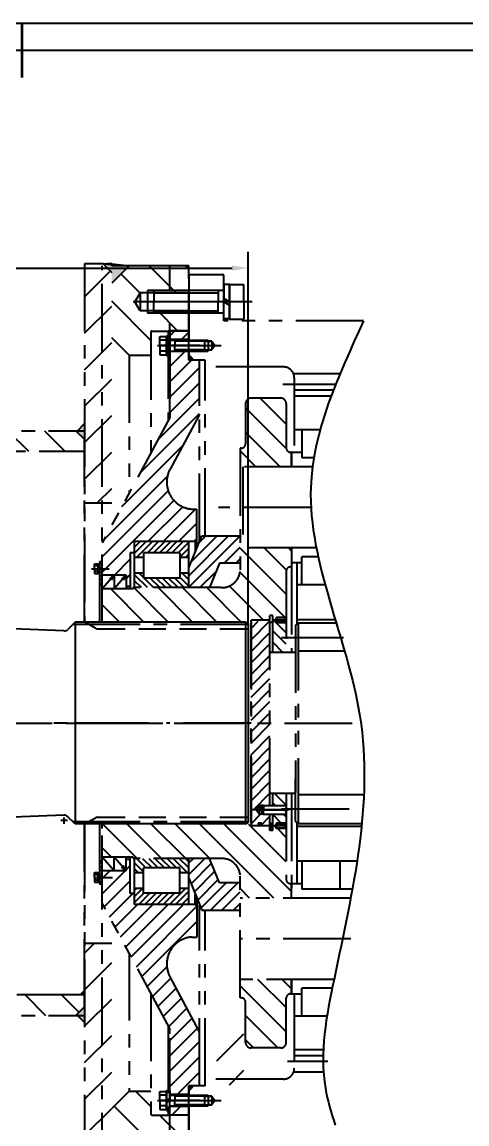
# Model space of a CAD drawing. Header units: millimetres. Extents: x -2 to 4202, y -110 to 2972.
# Drawn here: x 2100 to 2922, y 938 to 2972 of the extents above; entities that cross this region are included whole.
import ezdxf

# ---------------------------------------------------------------- set-up
doc = ezdxf.new("R2010")
doc.units = ezdxf.units.MM
doc.header["$LTSCALE"] = 100
for name, pattern in [('F', [0.75, 0.5, -0.25]), ('G', [2, 1.25, -0.25, 0.25, -0.25]), ('K', [2.5, 1.25, -0.25, 0.25, -0.25, 0.25, -0.25])]:
    doc.linetypes.add(name, pattern=pattern)
for name, color, linetype in [('01', 7, 'Continuous'), ('02', 1, 'Continuous'), ('04', 2, 'F'), ('05', 4, 'G'), ('07', 6, 'K'), ('08', 1, 'Continuous'), ('11', 3, 'Continuous')]:
    doc.layers.add(name, color=color, linetype=linetype)
doc.styles.get("Standard").update_dxf_attribs({"font": 'isocp', "width": 0.707, "bigfont": 'intecad.shx'})
doc.dimstyles.new('INTE', dxfattribs={"dimscale": 10, "dimtxt": 3.5, "dimasz": 3, "dimexe": 3, "dimexo": 0, "dimgap": 1, "dimtad": 1, "dimdec": 3, "dimdsep": 46, "dimtxsty": 'Standard', "dimcen": 0, "dimclrd": 1, "dimclre": 1, "dimclrt": 3, "dimaunit": 1, "dimadec": 0, "dimazin": 0, "dimtfac": 1, "dimtdec": 3, "dimtmove": 0, "dimatfit": 0, "dimfxl": 0, "dimarcsym": 0})
pattern_1 = [(45, (-418.425, 6717.791), (-10.6066, 10.6066), [])]
pattern_2 = [(225, (4906.83, 2974.994), (14.14214, -14.14214), [])]
pattern_3 = [(45, (-418.425, 6717.791), (-3.535534, 3.535534), [])]
pattern_4 = [(315, (-418.42499, 6717.79118), (0.0707106781, 0.0707106781), [])]

# ---------------------------------------------------------------- blocks, each defined once
blk = doc.blocks.new('*U318', base_point=(2301.4, 1474))
at = {"layer": '01'}
for p, q in [((2301.4, 1474), (2301.4, 1101.5)), ((2301.4, 1474), (2306.4, 1471.1)), ((2306.4, 1471.1), (2306.4, 1104.3)), ((2301.4, 1101.5), (2306.4, 1104.3))]:
    blk.add_line(p, q, dxfattribs=at)
blk = doc.blocks.new('*D323')
at = {"layer": '08', "color": 1, "lineweight": -2}
for p, q in [((632.1, 1997.9), (632.1, 2548.2)), ((2518, 1859.9), (2518, 2548.2)), ((662.1, 2518.2), (2488, 2518.2))]:
    blk.add_line(p, q, dxfattribs=at)
at = {"layer": '08', "color": 1}
for points in [[(662.1, 2523.2), (662.1, 2513.2), (632.1, 2518.2)], [(2488, 2523.2), (2488, 2513.2), (2518, 2518.2)]]:
    blk.add_solid(points, dxfattribs=at)
at = {"layer": 'Defpoints', "color": 0}
for p in [(2518, 2518.2), (632.1, 1997.9), (2518, 1859.9)]:
    blk.add_point(p, dxfattribs=at)
at = {"layer": '08', "color": 3, "insert": (1575.1, 2545.7), "char_height": 35, "attachment_point": 5}
blk.add_mtext('1885.9', dxfattribs=at)
blk = doc.blocks.new('*U332')
at = {"layer": '01', "const_width": 0.5}
blk.add_lwpolyline([(210, 297), (210, 287)], dxfattribs=at)
at = {"layer": '01'}
blk.add_lwpolyline([(415, 292), (25, 292)], dxfattribs=at)
at = {"layer": '02'}
blk.add_lwpolyline([(420, 297), (0, 297)], dxfattribs=at)

msp = doc.modelspace()

# ---------------------------------------------------------------- hatches: boundary and pattern name
at = {"layer": '07', "linetype": 'K'}
h = msp.add_hatch(color=6, dxfattribs=at)
h.paths.add_polyline_path([(2297.6241, 2522.4122), (2265.6241, 2525.9122), (2265.6241, 2522.4122)])
h.paths.add_polyline_path([(2265.6241, 2509.9122), (2265.6241, 2490.4122), (2297.6241, 2522.4122), (2265.6241, 2522.4122), (2265.6241, 2525.9122), (2256.6241, 2525.9122), (2249.6241, 2525.9122)])
for points in [[(2297.6241, 2522.4122), (2249.6241, 2525.9122), (2265.6241, 2509.9122), (2265.6241, 2490.4122)], [(2297.6241, 2522.4122), (2265.6241, 2522.4122), (2265.6241, 2509.9122), (2265.6241, 2490.4122)], [(2215.6241, 1175.9122), (2215.6241, 1183.9122), (2207.6241, 1175.9122)]]:
    msp.add_hatch(color=6, dxfattribs=at).paths.add_polyline_path(points)
h = msp.add_hatch(dxfattribs=at)
h.set_pattern_fill('ANSI31', color=6, scale=15, angle=-90, style=0)
h.set_pattern_definition([(315, (-3655.437, 4471.48), (33.67596, 33.67596), [])])
h.paths.add_polyline_path([(2408.0241, 833.4122), (2408.0241, 878.9122), (2332.0241, 878.9122), (2332.0241, 883.1122), (2318.0241, 883.1122), (2308.3247, 899.9122), (2318.0241, 916.7122), (2332.0241, 916.7122), (2332.0241, 920.9122), (2408.0241, 920.9122), (2408.0241, 953.9522), (2370.0241, 953.9522), (2370.0241, 954.2022), (2338.0241, 954.2022), (2338.0241, 998.4122), (2297.6241, 998.4122), (2265.6241, 966.4122), (2265.6241, 865.4122), (2297.6241, 833.4122)])
h.paths.add_polyline_path([(2297.6241, 2357.4122), (2338.0241, 2357.4122), (2338.0241, 2401.6222), (2370.0241, 2401.6222), (2370.0241, 2401.8722), (2408.0241, 2401.8722), (2408.0241, 2434.9122), (2332.0241, 2434.9122), (2332.0241, 2439.1122), (2318.0241, 2439.1122), (2308.3247, 2455.9122), (2318.0241, 2472.7122), (2332.0241, 2472.7122), (2332.0241, 2476.9122), (2408.0241, 2476.9122), (2408.0241, 2522.4122), (2297.6241, 2522.4122), (2265.6241, 2490.4122), (2265.6241, 2389.4122)])
h.paths.add_polyline_path([(2408.0241, 2472.7122), (2408.0241, 2476.9122), (2332.0241, 2476.9122), (2332.0241, 2472.7122)], flags=17)
h.paths.add_polyline_path([(2408.0241, 2434.9122), (2408.0241, 2439.1122), (2332.0241, 2439.1122), (2332.0241, 2434.9122)], flags=16)
h.paths.add_polyline_path([(2408.0241, 916.7122), (2408.0241, 920.9122), (2332.0241, 920.9122), (2332.0241, 916.7122)], flags=17)
h.paths.add_polyline_path([(2408.0241, 878.9122), (2408.0241, 883.1122), (2332.0241, 883.1122), (2332.0241, 878.9122)], flags=16)
h = msp.add_hatch(dxfattribs=at)
h.set_pattern_fill('_USER', color=6, scale=20, angle=-135, style=0, pattern_type=0)
h.set_pattern_definition(pattern_2)
h.paths.add_polyline_path([(2300.0241, 1993.0122), (2308.0241, 1993.0122), (2308.0241, 2013.0122), (2331.915, 2013.0122), (2270.2119, 2051.597), (2248.0241, 2010.5122), (2248.0241, 1979.1243), (2300.0241, 1958.9376)])
h.paths.add_polyline_path([(2331.915, 2013.0122), (2415.1076, 2013.0122), (2303.0545, 2112.4112), (2270.2119, 2051.597)])
h.paths.add_polyline_path([(2248.0241, 1979.1243), (2248.0241, 1951.0622), (2270.2241, 1951.0622), (2292.4241, 1951.0622), (2292.4241, 1930.0122), (2293.0241, 1930.0122), (2300.0241, 1930.0122), (2300.0241, 1958.9376)])
h.paths.add_polyline_path([(2415.1076, 2013.0122), (2420.0241, 2013.0122), (2423.0241, 2016.0122), (2423.0241, 2066.749), (2418.2348, 2073.1991), (2413.0241, 2073.1991, -0.482479535), (2369.7857, 2138.4475), (2339.2929, 2179.5135), (2303.0545, 2112.4112)])
h.paths.add_polyline_path([(2428.0241, 2248.0122), (2428.0241, 2249.5617), (2373.0241, 2334.0117), (2373.0241, 2241.9732), (2339.2929, 2179.5135), (2369.7857, 2138.4475, -0.045365258), (2373.3492, 2146.7713)])
h.paths.add_polyline_path([(2428.0241, 2249.5617), (2428.0241, 2348.0122), (2411.8241, 2348.0122, -0.066192358), (2411.1189, 2348.0122), (2408.0241, 2348.0122), (2408.0241, 2363.9927), (2373.0241, 2363.9927), (2373.0241, 2356.7427), (2373.0241, 2334.0117)])
h.paths.add_polyline_path([(2373.0241, 2401.9732), (2373.0241, 2385.9927), (2408.0241, 2385.9927), (2408.0241, 2401.9732)])
h = msp.add_hatch(dxfattribs=at)
h.set_pattern_fill('_USER', color=6, scale=0.1, angle=-45, style=0, pattern_type=0)
h.set_pattern_definition([(44.9457964, (4905.6014, 378.51118), (0.070643752, -0.070777541), [])])
h.paths.add_polyline_path([(2408.7963, 2350.664, 1), (2414.1466, 2350.664, 0.09062124), (2413.9737, 2351.6102), (2412.5676, 2353.1043, 0.544016509)])
at = {"layer": '07'}
h = msp.add_hatch(dxfattribs=at)
h.set_pattern_fill('ANSI31', color=256, scale=10, angle=-90, style=0)
h.set_pattern_definition([(315, (-4634.828, 6489.44), (22.45064, 22.45064), [])])
h.paths.add_polyline_path([(2598.0241, 2151.3122), (2598.0241, 2178.0433), (2596.0241, 2178.0433, -0.414213562), (2588.0241, 2186.0433), (2588.0241, 2268.0122, 0.414213562), (2578.0241, 2278.0122), (2523.0241, 2278.0122, 0.414213562), (2513.0241, 2268.0122), (2513.0241, 2193.7433, -0.414213562), (2505.0241, 2185.7433), (2503.0241, 2185.7433), (2503.0241, 2151.3122)])
h.paths.add_polyline_path([(2523.0241, 1865.1622), (2523.0241, 1868.0122), (2558.0241, 1868.0122), (2558.0241, 1876.5983), (2563.0241, 1876.5983), (2563.0241, 1868.0122), (2568.0246, 1868.0122), (2568.0246, 1869.2622), (2570.1896, 1873.0122), (2588.0246, 1873.0122), (2588.0246, 1958.1977, -0.417269679), (2596.0241, 1966.2811), (2598.0241, 1966.2811), (2598.0241, 2001.3122), (2503.0241, 2001.3122), (2503.0241, 1958.0122, -0.38122476), (2468.0241, 1928.0122), (2305.0241, 1928.0122), (2305.0241, 1925.6622), (2248.0241, 1925.6622), (2248.0241, 1865.1622)])
h.paths.add_polyline_path([(2468.0241, 1428.0122, -0.38122476), (2503.0241, 1398.0122), (2503.0241, 1354.7122), (2598.0241, 1354.7122), (2598.0241, 1381.4433), (2596.0241, 1381.4433, -0.417269679), (2588.0246, 1389.5267), (2588.0246, 1483.0122), (2570.1896, 1483.0122), (2568.0246, 1486.7622), (2568.0246, 1488.0122), (2563.0241, 1488.0122), (2563.0241, 1479.426), (2558.0241, 1479.426), (2558.0241, 1488.0122), (2523.0241, 1488.0122), (2523.0241, 1490.8622), (2248.0241, 1490.8622), (2248.0241, 1430.3622), (2305.0241, 1430.3622), (2305.0241, 1428.0122)])
h.paths.add_polyline_path([(2578.0241, 1078.0122, 0.414213562), (2588.0241, 1088.0122), (2588.0241, 1169.9811, -0.414213562), (2596.0241, 1177.9811), (2598.0241, 1177.9811), (2598.0241, 1204.7122), (2503.0241, 1204.7122), (2503.0241, 1170.2811), (2505.0241, 1170.2811, -0.414213562), (2513.0241, 1162.2811), (2513.0241, 1088.0122, 0.414213562), (2523.0241, 1078.0122)])
at = {"layer": '07', "linetype": 'K'}
h = msp.add_hatch(color=6, dxfattribs=at)
h.paths.add_polyline_path([(2215.6241, 2217.9122), (2215.6241, 2198.9122), (2196.6241, 2217.9122)])
h.paths.add_polyline_path([(2215.6241, 2230.9122), (2215.6241, 2217.9122), (2202.6241, 2217.9122)])
h = msp.add_hatch(dxfattribs=at)
h.set_pattern_fill('ANSI31', color=6, scale=15, angle=-90, style=0)
h.set_pattern_definition([(315, (-2962.98, 6783.264), (33.67596, 33.67596), [])])
h.paths.add_polyline_path([(1631.6241, 1175.9122), (1631.6241, 1155.4122), (1649.1241, 1137.9122), (2199.6241, 1137.9122), (2215.6241, 1153.9122), (2215.6241, 1175.9122)])
h.paths.add_polyline_path([(2215.6241, 2179.9122), (2215.6241, 2201.9122), (2199.6241, 2217.9122), (1649.1241, 2217.9122), (1631.6241, 2200.4122), (1631.6241, 2179.9122)])
h = msp.add_hatch(dxfattribs=at)
h.set_pattern_fill('_USER', color=6, scale=15, angle=45, style=0, pattern_type=0)
h.set_pattern_definition(pattern_1)
h.paths.add_polyline_path([(2503.0241, 2023.5855), (2432.0774, 2023.5855), (2424.4162, 2004.7549), (2463.6604, 1969.9425), (2464.9711, 1973.1641), (2503.0241, 1973.1641)])
h.paths.add_polyline_path([(2450.9093, 1938.6015), (2463.6604, 1969.9425), (2424.4162, 2004.7549), (2408.3336, 1965.2254)])
h.paths.add_polyline_path([(2408.3336, 1965.2254), (2408.0241, 1964.4648), (2408.0241, 1928.0122), (2446.6011, 1928.0122), (2450.9093, 1938.6015)])
h.paths.add_polyline_path([(2464.9711, 1382.8602), (2446.6011, 1428.0122), (2408.0241, 1428.0122), (2408.0241, 1391.5596), (2432.0774, 1332.4388), (2503.0241, 1332.4388), (2503.0241, 1382.8602)])
h.paths.add_polyline_path([(2458.4338, 2013.9029), (2458.4338, 1998.7319), (2478.1261, 1998.7319), (2478.1261, 2013.9029)], flags=24)
h = msp.add_hatch(dxfattribs=at)
h.set_pattern_fill('_USER', color=6, scale=8, angle=-45, style=0, pattern_type=0)
h.set_pattern_definition([(45, (-1615.067, 5693.821), (5.656854, -5.656854), [])])
h.paths.add_polyline_path([(2324.599, 1363.6403), (2324.599, 1372.5122), (2308.0241, 1372.5122), (2308.0241, 1343.0122), (2408.0241, 1343.0122), (2408.0241, 1372.5122), (2391.4493, 1372.5122), (2391.4493, 1363.6403)])
h.paths.add_polyline_path([(2308.0241, 2013.0122), (2308.0241, 1983.5122), (2324.599, 1983.5122), (2324.599, 1992.3841), (2391.4493, 1992.3841), (2391.4493, 1983.5122), (2408.0241, 1983.5122), (2408.0241, 2013.0122)])
h = msp.add_hatch(dxfattribs=at)
h.set_pattern_fill('_USER', color=6, scale=5, angle=45, style=0, pattern_type=0)
h.set_pattern_definition(pattern_3)
h.paths.add_polyline_path([(2248.0241, 1975.5122), (2243.0241, 1975.5122), (2243.0241, 1963.0122), (2248.0241, 1963.0122)])
h.paths.add_polyline_path([(2243.0241, 1933.0122), (2248.0241, 1933.0122), (2248.0241, 1963.0122), (2243.0241, 1963.0122), (2243.0241, 1955.3122)])
h = msp.add_hatch(dxfattribs=at)
h.set_pattern_fill('_USER', color=6, scale=8, angle=45, style=0, pattern_type=0)
h.set_pattern_definition([(315, (-1615.067, 5693.821), (-5.656854, -5.656854), [])])
h.paths.add_polyline_path([(2408.0241, 1428.0122), (2408.0241, 1401.5122), (2391.4493, 1401.5122), (2391.4493, 1410.3841), (2324.599, 1410.3841), (2324.599, 1401.5122), (2308.0241, 1401.5122), (2308.0241, 1428.0122)])
h.paths.add_polyline_path([(2308.0241, 1928.0122), (2308.0241, 1954.5122), (2324.599, 1954.5122), (2324.599, 1945.6403), (2391.4493, 1945.6403), (2391.4493, 1954.5122), (2408.0241, 1954.5122), (2408.0241, 1928.0122)])
h = msp.add_hatch(dxfattribs=at)
h.set_pattern_fill('_USER', color=6, scale=15, angle=45, style=0, pattern_type=0)
h.set_pattern_definition(pattern_1)
h.paths.add_polyline_path([(2558.0241, 1868.0122), (2542.1908, 1868.0122), (2542.1908, 1863.0122), (2536.1908, 1863.0122), (2536.1908, 1867.2563), (2534.2438, 1868.0122), (2523.0241, 1868.0122), (2523.0241, 1865.1622), (2523.0241, 1819.2519), (2558.0241, 1818.9348)])
h.paths.add_polyline_path([(2558.0241, 1818.9348), (2523.0241, 1819.2519), (2523.0241, 1678.0122), (2558.0241, 1678.0122)])
h.paths.add_polyline_path([(2558.0241, 1678.0122), (2523.0241, 1678.0122), (2523.0241, 1517.9372), (2533.3326, 1517.9372), (2538.6458, 1525.9372), (2546.0246, 1525.9372), (2558.0241, 1525.9372)])
h.paths.add_polyline_path([(2536.1908, 1493.0122), (2542.1908, 1493.0122), (2542.1908, 1488.0122), (2558.0241, 1488.0122), (2558.0241, 1509.9372), (2546.0246, 1509.9372), (2538.6458, 1509.9372), (2534.9701, 1515.4717), (2523.0241, 1512.8074), (2523.0241, 1488.0122), (2536.1908, 1488.0122)])
h.paths.add_polyline_path([(2551.2485, 1877.2586), (2551.2485, 1862.0876), (2570.9408, 1862.0876), (2570.9408, 1877.2586)], flags=9)
h.paths.add_polyline_path([(2530.3968, 1873.0642), (2530.3968, 1857.8932), (2550.0891, 1857.8932), (2550.0891, 1873.0642)], flags=9)
h.paths.add_polyline_path([(2533.4585, 1720.8347), (2533.4585, 1705.6637), (2553.1508, 1705.6637), (2553.1508, 1720.8347)], flags=24)
h = msp.add_hatch(dxfattribs=at)
h.set_pattern_fill('_USER', color=6, scale=15, angle=-45, style=0, pattern_type=0)
h.set_pattern_definition([(315, (-418.425, 6717.791), (10.6066, 10.6066), [])])
h.paths.add_polyline_path([(2570.1896, 1863.0122), (2568.0246, 1866.7622), (2568.0246, 1868.0122), (2563.0241, 1868.0122), (2563.0241, 1808.1622), (2588.0246, 1808.1622), (2588.0246, 1863.0122)])
h.paths.add_polyline_path([(2586.0246, 1525.9372), (2588.0246, 1525.4013), (2588.0246, 1547.8622), (2563.0241, 1547.8622), (2563.0241, 1525.9372)])
h.paths.add_polyline_path([(2563.0241, 1509.9372), (2563.0241, 1488.0122), (2564.7876, 1488.0122), (2568.0246, 1488.0122), (2568.0246, 1489.2622), (2570.1896, 1493.0122), (2588.0246, 1493.0122), (2588.0246, 1510.4731), (2586.0246, 1509.9372)])
h.paths.add_polyline_path([(2571.3301, 1873.4539), (2571.3301, 1858.2829), (2591.0224, 1858.2829), (2591.0224, 1873.4539)], flags=9)
h.paths.add_polyline_path([(2551.2485, 1877.2586), (2551.2485, 1862.0876), (2570.9408, 1862.0876), (2570.9408, 1877.2586)], flags=9)
h.paths.add_polyline_path([(2563.3558, 1825.893), (2563.3558, 1810.722), (2583.0481, 1810.722), (2583.0481, 1825.893)], flags=24)
h = msp.add_hatch(dxfattribs=at)
h.set_pattern_fill('_USER', color=6, scale=0.1, angle=-45, style=0, pattern_type=0)
h.set_pattern_definition(pattern_4)
h.paths.add_polyline_path([(2563.0241, 1492.6116), (2558.0241, 1492.6116), (2558.0241, 1479.426), (2563.0241, 1479.426)])
h.paths.add_polyline_path([(2551.2485, 1877.2586), (2551.2485, 1862.0876), (2570.9408, 1862.0876), (2570.9408, 1877.2586)], flags=9)
h = msp.add_hatch(dxfattribs=at)
h.set_pattern_fill('_USER', color=6, scale=0.1, angle=-45, style=0, pattern_type=0)
h.set_pattern_definition(pattern_4)
h.paths.add_polyline_path([(2542.1908, 1488.0122), (2542.1908, 1493.0122), (2536.1908, 1493.0122), (2536.1908, 1488.0122)])
h = msp.add_hatch(dxfattribs=at)
h.set_pattern_fill('_USER', color=6, scale=20, angle=-135, style=0, pattern_type=0)
h.set_pattern_definition(pattern_2)
h.paths.add_polyline_path([(2428.0241, 1108.0122), (2373.3492, 1209.2531, -0.539656696), (2413.0241, 1282.8253), (2423.0241, 1282.8253), (2423.0241, 1340.0122), (2420.0241, 1343.0122), (2330.8888, 1343.0122), (2280.7986, 1284.824), (2373.0241, 1114.0512), (2373.0241, 992.0317), (2408.0241, 992.0317), (2408.0241, 1008.0122), (2428.0241, 1008.0122)])
h.paths.add_polyline_path([(2300.0241, 1363.0122), (2300.0241, 1426.0122), (2292.4241, 1426.0122), (2292.4241, 1404.9622), (2270.2241, 1404.9622), (2248.0241, 1404.9622), (2248.0241, 1345.5122), (2280.7986, 1284.824), (2330.8888, 1343.0122), (2308.0241, 1343.0122), (2308.0241, 1363.0122)])
h.paths.add_polyline_path([(2383.0536, 970.0317), (2373.0241, 957.5577), (2373.0241, 954.0512), (2408.0241, 954.0512), (2408.0241, 970.0317)])
h.paths.add_polyline_path([(2372.6819, 1145.3979), (2372.6819, 1130.2269), (2392.3742, 1130.2269), (2392.3742, 1145.3979)], flags=24)
h = msp.add_hatch(dxfattribs=at)
h.set_pattern_fill('_USER', color=6, scale=5, angle=45, style=0, pattern_type=0)
h.set_pattern_definition(pattern_3)
h.paths.add_polyline_path([(2243.0241, 1407.5307), (2248.0241, 1411.3142), (2248.0241, 1423.0122), (2243.0241, 1423.0122)])
h.paths.add_polyline_path([(2243.0241, 1393.0122), (2248.0241, 1393.0122), (2248.0241, 1411.3142), (2243.0241, 1407.5307)])
h.paths.add_polyline_path([(2243.0241, 1385.3122), (2243.0241, 1380.5122), (2248.0241, 1380.5122), (2248.0241, 1393.0122), (2243.0241, 1393.0122)])
h = msp.add_hatch(color=6, dxfattribs=at)
h.paths.add_polyline_path([(2215.6241, 1137.9122), (2215.6241, 1156.9122), (2196.6241, 1137.9122)])
h.paths.add_polyline_path([(2215.6241, 1124.9122), (2215.6241, 1137.9122), (2202.6241, 1137.9122)])
h = msp.add_hatch(dxfattribs=at)
h.set_pattern_fill('_USER', color=6, scale=0.1, angle=-45, style=0, pattern_type=0)
h.set_pattern_definition([(315, (4906.82957, 2974.99372), (0.070710678, 0.070710678), [])])
h.paths.add_polyline_path([(2411.9288, 1002.7599), (2413.3364, 1004.2528, 0.090859696), (2413.5102, 1005.2013, 1), (2408.1599, 1005.2013, 0.543710045)])

# ---------------------------------------------------------------- linework, layer by layer
at = {"layer": '01', "color": 7, "linetype": 'Continuous'}
for p, q in [((2177.1876, 1848.1027), (1666.2241, 1867.9122)), ((2198.0241, 1864.1622), (2184.8746, 1851.0127)), ((2198.0241, 1864.1622), (2198.0241, 1491.6622)), ((2513.0241, 1864.1622), (2198.0241, 1864.1622)), ((2177.1876, 1507.7216), (1666.2241, 1487.9127)), ((2198.0241, 1491.6622), (2184.8746, 1504.8117)), ((2513.0241, 1491.6622), (2198.0241, 1491.6622))]:
    msp.add_line(p, q, dxfattribs=at)
for centre, start, end in [((2177.8036, 1858.0837), 266.4683064, 315), ((2177.8036, 1497.7406), 45, 93.5316936)]:
    msp.add_arc(centre, 10, start, end, dxfattribs=at)
at = {"layer": '02', "color": 1, "linetype": 'Continuous'}
msp.add_spline([(2730.7595, 2420.5122), (2633.3106, 2112.8605), (2724.0574, 1690.9227), (2676.3488, 1204.7122), (2660.3662, 1004.0008), (2678.4229, 935.5122)], degree=3, dxfattribs=at)
at = {"layer": '04', "color": 2, "linetype": 'F'}
for p, q in [((2235.7036, 1853.2519), (2216.8065, 1864.1622)), ((2240.7036, 1851.9122), (2518.0241, 1851.9122)), ((2235.7036, 1502.5724), (2216.8065, 1491.6622)), ((2240.7036, 1503.9122), (2518.0241, 1503.9122))]:
    msp.add_line(p, q, dxfattribs=at)
for centre, start, end in [((2240.7036, 1861.9122), 240, 270), ((2240.7036, 1493.9122), 90, 120)]:
    msp.add_arc(centre, 10, start, end, dxfattribs=at)
at = {"layer": '05'}
for p, q in [((2525.2753, 2455.9122), (2305.3247, 2455.9122)), ((2523.0241, 1677.9122), (2367.0241, 1677.9122))]:
    msp.add_line(p, q, dxfattribs=at)
at = {"layer": '05', "color": 4, "linetype": 'G'}
for p, q in [((2228.1371, 1963.0122), (2261.151, 1963.0122)), ((2518.0241, 1859.9452), (2183.7405, 1859.9452)), ((1430.8426, 1677.9122), (2489.7808, 1677.9122)), ((2184.9723, 1678.0122), (2725.9681, 1678.0122)), ((2183.86, 1497.7406), (2171.7471, 1497.7406)), ((2177.8036, 1491.6842), (2177.8036, 1503.7971)), ((2518.0241, 1495.8792), (2189.3854, 1495.8792))]:
    msp.add_line(p, q, dxfattribs=at)
at = {"layer": '07', "color": 6, "linetype": 'K'}
for p, q in [((2215.6241, 2525.9122), (2215.6241, 1864.1622)), ((2249.6241, 2525.9122), (2215.6241, 2525.9122)), ((2249.6241, 2525.9122), (2297.6241, 2522.4122)), ((2249.6241, 2525.9122), (2265.6241, 2525.9122)), ((2249.6241, 2525.9122), (2265.6241, 2509.9122)), ((2265.6241, 2525.9122), (2256.6241, 2525.9122)), ((2265.6241, 2525.9122), (2297.6241, 2522.4122)), ((2265.6241, 2522.4122), (2265.6241, 2525.9122)), ((2215.6241, 2465.2479), (2262.9563, 2512.5801)), ((2248.0241, 1864.1622), (2248.0241, 2522.4122)), ((2297.6241, 2522.4122), (2265.6241, 2522.4122)), ((2297.6241, 2522.4122), (2265.6241, 2490.4122)), ((2297.6241, 2522.4122), (2265.6241, 2490.4122)), ((2408.0241, 2522.4122), (2297.6241, 2522.4122)), ((2373.0241, 2476.9122), (2373.0241, 2522.4122)), ((2408.0241, 2348.0122), (2408.0241, 2522.4122)), ((2473.0241, 2505.5122), (2408.0241, 2505.5122)), ((2408.0241, 2505.5122), (2408.0241, 2384.9927)), ((2473.0241, 2420.5122), (2473.0241, 2505.5122)), ((2473.0241, 2487.6622), (2473.0241, 2455.9122)), ((2483.5241, 2487.6622), (2473.0241, 2487.6622)), ((2483.5241, 2487.9122), (2483.5241, 2455.9122)), ((2483.5241, 2487.9122), (2509.5241, 2487.9122)), ((2483.5241, 2455.9122), (2483.5241, 2487.6622)), ((2509.5241, 2455.9122), (2509.5241, 2487.9122)), ((2318.0241, 2472.7122), (2308.3247, 2455.9122)), ((2318.0241, 2472.7122), (2308.3247, 2455.9122)), ((2318.0241, 2472.7122), (2318.0241, 2439.1122)), ((2318.0241, 2472.7122), (2318.0241, 2439.1122)), ((2408.0241, 2472.7122), (2318.0241, 2472.7122)), ((2408.0241, 2472.7122), (2318.0241, 2472.7122)), ((2332.0241, 2476.9122), (2332.0241, 2434.9122)), ((2332.0241, 2476.9122), (2332.0241, 2434.9122)), ((2408.0241, 2476.9122), (2332.0241, 2476.9122)), ((2408.0241, 2476.9122), (2332.0241, 2476.9122)), ((2473.0241, 2476.9122), (2343.5241, 2476.9122)), ((2343.5241, 2476.9122), (2343.5241, 2455.9122)), ((2343.5241, 2472.7122), (2462.5241, 2472.7122)), ((2473.0241, 2476.9122), (2408.0241, 2476.9122)), ((2462.5241, 2476.9122), (2462.5241, 2455.9122)), ((2215.6241, 2397.896), (2265.6241, 2447.896)), ((2411.0241, 2455.9122), (2305.3247, 2455.9122)), ((2318.0241, 2439.1122), (2308.3247, 2455.9122)), ((2318.0241, 2439.1122), (2308.3247, 2455.9122)), ((2343.5241, 2434.9122), (2343.5241, 2455.9122)), ((2505.9347, 2455.9122), (2389.6414, 2455.9122)), ((2462.5241, 2434.9122), (2462.5241, 2455.9122)), ((2485.6208, 2455.9122), (2470.9285, 2455.9122)), ((2483.5241, 2455.9122), (2473.0241, 2461.9744)), ((2473.0241, 2424.1622), (2473.0241, 2455.9122)), ((2473.0241, 2455.9122), (2483.5241, 2449.85)), ((2483.5241, 2455.9122), (2483.5241, 2424.1622)), ((2483.5241, 2423.9122), (2483.5241, 2455.9122)), ((2509.5241, 2455.9122), (2509.5241, 2423.9122)), ((2408.0241, 2439.1122), (2318.0241, 2439.1122)), ((2408.0241, 2439.1122), (2318.0241, 2439.1122)), ((2408.0241, 2434.9122), (2332.0241, 2434.9122)), ((2408.0241, 2434.9122), (2332.0241, 2434.9122)), ((2343.5241, 2439.1122), (2462.5241, 2439.1122)), ((2473.0241, 2434.9122), (2343.5241, 2434.9122)), ((2373.0241, 2241.9732), (2373.0241, 2434.9122)), ((2473.0241, 2434.9122), (2408.0241, 2434.9122)), ((2483.5241, 2424.1622), (2473.0241, 2424.1622)), ((2483.5241, 2423.9122), (2509.5241, 2423.9122)), ((2339.5241, 2401.6222), (2370.0241, 2401.6222)), ((2406.5241, 2401.8722), (2370.0241, 2401.8722)), ((2370.0241, 2401.8722), (2370.0241, 2401.6222)), ((2370.0241, 2401.6222), (2370.0241, 2236.4181)), ((2373.0241, 2401.9732), (2373.0241, 2241.9732)), ((2373.0241, 2241.9732), (2373.0241, 2401.9732)), ((2408.0241, 2401.9732), (2373.0241, 2401.9732)), ((2408.0241, 2401.9732), (2373.0241, 2401.9732)), ((2730.7595, 2420.5122), (2473.0241, 2420.5122)), ((2730.7595, 2420.5122), (2473.0241, 2420.5122)), ((2297.6241, 2357.4122), (2265.6241, 2389.4122)), ((2338.0241, 2400.1222), (2338.0241, 2177.1641)), ((2354.5241, 2391.7577), (2367.0241, 2391.7577)), ((2354.5241, 2374.9927), (2354.5241, 2391.7577)), ((2367.0241, 2384.9927), (2354.5241, 2384.9927)), ((2367.0241, 2393.2427), (2373.0241, 2393.2427)), ((2367.0241, 2374.9927), (2367.0241, 2393.2427)), ((2367.0241, 2391.7577), (2367.0241, 2374.9927)), ((2373.0241, 2393.2427), (2373.0241, 2374.9927)), ((2408.0241, 2385.9927), (2373.0241, 2385.9927)), ((2373.0241, 2384.9927), (2437.0241, 2384.9927)), ((2382.2963, 2384.9927), (2382.2963, 2374.9927)), ((2437.0241, 2382.9927), (2382.2963, 2382.9927)), ((2437.0241, 2384.9927), (2437.0241, 2364.9927)), ((2437.0241, 2384.9927), (2443.7302, 2384.9927)), ((2437.0241, 2382.9927), (2450.9275, 2382.9927)), ((2443.7302, 2384.9927), (2443.7302, 2364.9927)), ((2450.9275, 2382.9927), (2443.7302, 2382.9927)), ((2450.9275, 2382.9927), (2456.2391, 2374.9927)), ((2450.9275, 2382.9927), (2450.9275, 2366.9927)), ((2215.6241, 2330.5441), (2265.6241, 2380.5441)), ((2349.9592, 2374.9927), (2467.8845, 2374.9927)), ((2349.9592, 2374.9927), (2467.8845, 2374.9927)), ((2351.4592, 2374.9927), (2410.573, 2374.9927)), ((2352.4592, 2374.9927), (2436.573, 2374.9927)), ((2352.4592, 2374.9927), (2436.573, 2374.9927)), ((2354.5241, 2374.9927), (2354.5241, 2358.2277)), ((2367.0241, 2364.9927), (2354.5241, 2364.9927)), ((2423.1022, 2374.9927), (2355.7252, 2374.9927)), ((2429.1239, 2374.9927), (2356.9351, 2374.9927)), ((2429.1239, 2374.9927), (2356.9351, 2374.9927)), ((2364.9275, 2374.9927), (2375.1198, 2374.9927)), ((2367.0241, 2374.9927), (2373.0241, 2378.4568)), ((2367.0241, 2358.2277), (2367.0241, 2374.9927)), ((2367.0241, 2374.9927), (2367.0241, 2356.7427)), ((2373.0241, 2374.9927), (2367.0241, 2371.5286)), ((2373.0241, 2356.7427), (2373.0241, 2374.9927)), ((2373.0241, 2364.9927), (2437.0241, 2364.9927)), ((2408.0241, 2363.9927), (2373.0241, 2363.9927)), ((2382.2963, 2364.9927), (2382.2963, 2374.9927)), ((2437.0241, 2366.9927), (2382.2963, 2366.9927)), ((2408.0241, 2364.9927), (2408.0241, 2348.0122)), ((2437.0241, 2366.9927), (2450.9275, 2366.9927)), ((2437.0241, 2364.9927), (2443.7302, 2364.9927)), ((2450.9275, 2366.9927), (2443.9758, 2366.9927)), ((2456.2391, 2374.9927), (2450.9275, 2366.9927)), ((2297.6241, 2357.4122), (2297.6241, 2102.3559)), ((2297.6241, 2357.4122), (2338.0241, 2357.4122)), ((2354.5241, 2358.2277), (2367.0241, 2358.2277)), ((2367.0241, 2356.7427), (2373.0241, 2356.7427)), ((2438.0241, 2348.0122), (2408.0241, 2348.0122)), ((2438.0241, 2348.0122), (2408.0241, 2348.0122)), ((2438.0241, 2348.0122), (2408.0241, 2348.0122)), ((2417.5149, 2347.8474), (2408.6668, 2357.2492)), ((2428.0241, 2013.6229), (2428.0241, 2348.0122)), ((2438.0241, 2023.5855), (2438.0241, 2348.0122)), ((2438.0241, 2023.5855), (2438.0241, 2348.0122)), ((2583.0241, 2335.5122), (2438.0241, 2335.5122)), ((2687.2279, 2322.8122), (2601.6443, 2322.8122)), ((2215.6241, 2263.1922), (2265.6241, 2313.1922)), ((2678.199, 2303.0122), (2581.8759, 2303.0122)), ((2603.0241, 2315.5122), (2603.0241, 2178.0433)), ((2675.1846, 2292.8122), (2603.0241, 2292.8122)), ((2670.9959, 2281.7489), (2603.0241, 2281.7489)), ((2513.0241, 2268.0122), (2513.0241, 2193.7433)), ((2578.0241, 2278.0122), (2523.0241, 2278.0122)), ((2588.0241, 2268.0122), (2588.0241, 2186.0433)), ((2215.6241, 2195.8402), (2265.6241, 2245.8402)), ((2373.0241, 2241.9732), (2248.0241, 2010.5122)), ((2428.0241, 2248.0122), (2373.3492, 2146.7713)), ((2202.6241, 2217.9122), (2215.6241, 2230.9122)), ((2649.5615, 2219.5622), (2603.0241, 2219.5622)), ((2616.9442, 2219.5622), (2616.9442, 2167.5622)), ((1649.1241, 2217.9122), (2199.6241, 2217.9122)), ((2196.6241, 2217.9122), (2215.6241, 2217.9122)), ((2199.6241, 2217.9122), (2215.6241, 2201.9122)), ((2215.6241, 1864.1622), (2215.6241, 2201.9122)), ((1631.6241, 2179.9122), (2215.6241, 2179.9122)), ((2215.6241, 2128.4883), (2265.6241, 2178.4883)), ((2503.0241, 2185.7433), (2503.0241, 1958.0122)), ((2505.0241, 2185.7433), (2503.0241, 2185.7433)), ((2596.0241, 2178.0433), (2616.9442, 2178.0433)), ((2598.0241, 2178.0433), (2596.0241, 2178.0433)), ((2598.0241, 2178.0433), (2616.9442, 2178.0433)), ((2598.0241, 2178.0433), (2598.0241, 2151.3122)), ((2598.0241, 2151.3122), (2598.0241, 2178.0433)), ((2598.0241, 2178.0433), (2598.0241, 2151.3122)), ((2638.1979, 2167.5622), (2616.9442, 2167.5622)), ((2635.926, 2151.3122), (2503.0241, 2151.3122)), ((2508.0241, 2151.3122), (2508.0241, 2001.3122)), ((2238.8999, 2084.4122), (2265.6241, 2111.1364)), ((2217.1241, 2084.4122), (2265.6241, 2084.4122)), ((2633.7744, 2076.3122), (2463.1278, 2076.3122)), ((2413.0241, 2073.1991), (2423.0241, 2073.1991)), ((2423.0241, 2001.3334), (2423.0241, 2073.1991)), ((2408.0241, 1964.4648), (2432.0774, 2023.5855)), ((2423.0241, 2016.0122), (2420.0241, 2013.0122)), ((2432.0774, 2023.5855), (2503.0241, 2023.5855)), ((2248.0241, 1864.1622), (2248.0241, 2010.5122)), ((2248.0241, 1864.1622), (2248.0241, 2010.5122)), ((2308.0241, 1928.0122), (2308.0241, 2013.0122)), ((2420.0241, 2013.0122), (2308.0241, 2013.0122)), ((2408.0241, 1928.0122), (2408.0241, 2013.0122)), ((2420.0241, 2013.0122), (2420.0241, 1994.4833)), ((2643.6994, 2001.3122), (2503.0241, 2001.3122)), ((2598.0241, 2001.3122), (2598.0241, 1966.2811)), ((2598.0241, 2001.3122), (2598.0241, 1974.5811)), ((2243.0241, 1975.5122), (2243.0241, 1864.1622)), ((2248.0241, 1975.5122), (2243.0241, 1975.5122)), ((2300.0241, 1993.0122), (2300.0241, 1925.6622)), ((2300.0241, 1993.0122), (2308.0241, 1993.0122)), ((2324.599, 1983.5122), (2308.0241, 1983.5122)), ((2391.4493, 1992.3841), (2324.599, 1992.3841)), ((2324.599, 1992.3841), (2324.599, 1945.6403)), ((2391.4493, 1992.3841), (2391.4493, 1945.6403)), ((2408.0241, 1983.5122), (2391.4493, 1983.5122)), ((2598.0241, 1974.5811), (2616.9442, 1974.5811)), ((2598.0241, 1974.5811), (2616.9442, 1974.5811)), ((2608.0241, 1861.5662), (2608.0241, 1974.5811)), ((2616.9442, 1933.0622), (2616.9442, 1985.0622)), ((2647.0936, 1985.0622), (2616.9442, 1985.0622)), ((2234.0241, 1971.8972), (2240.4241, 1971.8972)), ((2234.0241, 1963.0122), (2234.0241, 1971.8972)), ((2240.4241, 1968.0122), (2234.0241, 1968.0122)), ((2234.0241, 1963.0122), (2234.0241, 1954.1272)), ((2240.4241, 1958.0122), (2234.0241, 1958.0122)), ((2234.0241, 1954.1272), (2240.4241, 1954.1272)), ((2238.3275, 1963.0122), (2245.1198, 1963.0122)), ((2240.4241, 1971.8972), (2240.4241, 1963.0122)), ((2240.4241, 1970.7122), (2243.0241, 1970.7122)), ((2240.4241, 1963.0122), (2240.4241, 1970.7122)), ((2240.4241, 1963.0122), (2243.0241, 1964.5133)), ((2243.0241, 1963.0122), (2240.4241, 1961.5111)), ((2240.4241, 1954.1272), (2240.4241, 1963.0122)), ((2240.4241, 1963.0122), (2240.4241, 1955.3122)), ((2240.4241, 1955.3122), (2243.0241, 1955.3122)), ((2246.6458, 1963.0122), (2240.648, 1963.0122)), ((2246.6458, 1963.0122), (2240.648, 1963.0122)), ((2243.0241, 1970.7122), (2243.0241, 1963.0122)), ((2243.0241, 1955.3122), (2243.0241, 1963.0122)), ((2324.599, 1954.5122), (2308.0241, 1954.5122)), ((2408.0241, 1954.5122), (2391.4493, 1954.5122)), ((2464.9711, 1973.1641), (2446.6011, 1928.0122)), ((2503.0241, 1973.1641), (2464.9711, 1973.1641)), ((2588.0246, 1958.3645), (2588.0246, 1808.1622)), ((2598.0241, 1966.2811), (2596.0241, 1966.2811)), ((2598.0241, 1966.2811), (2598.0241, 1808.1622)), ((2270.2241, 1951.0622), (2248.0241, 1925.6622)), ((2270.2241, 1951.0622), (2248.0241, 1951.0622)), ((2269.0638, 1951.0622), (2261.7085, 1943.9128)), ((2270.2241, 1951.0622), (2264.4667, 1941.6159)), ((2292.4241, 1951.0622), (2270.2241, 1951.0622)), ((2292.4241, 1951.0622), (2270.2241, 1925.6622)), ((2270.2241, 1951.0622), (2270.2241, 1925.6622)), ((2291.2638, 1951.0622), (2283.9085, 1943.9128)), ((2292.4241, 1951.0622), (2286.6667, 1941.6159)), ((2292.4241, 1951.0622), (2292.4241, 1925.6622)), ((2292.4241, 1951.0622), (2292.4241, 1925.6622)), ((2391.4493, 1945.6403), (2324.599, 1945.6403)), ((2248.0241, 1933.0122), (2243.0241, 1933.0122)), ((2305.0241, 1925.6622), (2248.0241, 1925.6622)), ((2293.0241, 1930.0122), (2292.4241, 1930.0122)), ((2300.0241, 1930.0122), (2292.4241, 1930.0122)), ((2468.0241, 1928.0122), (2305.0241, 1928.0122)), ((2305.0241, 1928.0122), (2305.0241, 1925.6622)), ((2660.0261, 1933.0622), (2608.0241, 1933.0622)), ((2558.0241, 1525.9372), (2558.0241, 1876.5983)), ((2563.0241, 1876.5983), (2558.0241, 1876.5983)), ((2563.0241, 1808.1622), (2563.0241, 1876.5983)), ((2570.1896, 1873.0122), (2568.0246, 1869.2622)), ((2570.1896, 1873.0122), (2570.1896, 1868.0122)), ((2588.0246, 1873.0122), (2570.1896, 1873.0122)), ((2588.0246, 1872.0122), (2587.0246, 1873.0122)), ((2587.0246, 1873.0122), (2587.0246, 1868.8122)), ((2608.0241, 1861.5662), (2608.0241, 1876.2122)), ((2258.0241, 1860.0122), (2248.0241, 1860.0122)), ((2558.0241, 1868.0122), (2523.0241, 1868.0122)), ((2523.0241, 1865.1622), (2523.0241, 1868.0122)), ((2523.0241, 1865.1622), (2523.0241, 1488.0122)), ((2523.0241, 1493.0122), (2523.0241, 1863.0122)), ((2563.0241, 1863.4128), (2558.0241, 1863.4128)), ((2568.7876, 1868.0122), (2563.0241, 1868.0122)), ((2568.0246, 1866.7622), (2568.0246, 1869.2622)), ((2588.0246, 1868.0122), (2568.0246, 1868.0122)), ((2570.1896, 1863.0122), (2568.0246, 1866.7622)), ((2588.0246, 1872.0122), (2569.6123, 1872.0122)), ((2588.0246, 1864.0122), (2569.6123, 1864.0122)), ((2570.1896, 1863.0122), (2570.1896, 1868.0122)), ((2588.0246, 1863.0122), (2570.1896, 1863.0122)), ((2588.0246, 1868.8122), (2585.0246, 1868.8122)), ((2585.0246, 1868.8122), (2585.0246, 1868.0122)), ((2585.0246, 1867.2122), (2585.0246, 1868.0122)), ((2588.0246, 1867.2122), (2585.0246, 1867.2122)), ((2587.0246, 1863.0122), (2587.0246, 1867.2122)), ((2588.0246, 1864.0122), (2587.0246, 1863.0122)), ((2588.0246, 1868.8122), (2588.0246, 1872.0122)), ((2588.0246, 1867.2122), (2588.0246, 1864.0122)), ((2610.0241, 1863.3236), (2605.0241, 1858.9301)), ((2605.0241, 1858.9301), (2605.0241, 1549.9464)), ((2678.6626, 1868.7573), (2608.0241, 1868.8892)), ((2610.0241, 1863.3236), (2610.0241, 1492.3536)), ((2610.0241, 1863.3236), (2680.2924, 1863.3236)), ((2579.384, 1835.8831), (2694.0748, 1835.8831)), ((2605.0241, 1808.1622), (2558.0241, 1808.1622)), ((2695.9451, 1810.5122), (2610.0241, 1810.5122)), ((2333.558, 1677.9122), (2145.275, 1677.9122)), ((2248.0241, 1677.9122), (2198.0241, 1677.9122)), ((2605.0241, 1496.7471), (2605.0241, 1575.0122)), ((2605.0241, 1547.8622), (2558.0241, 1547.8622)), ((2563.0241, 1525.9372), (2563.0241, 1547.8622)), ((2588.0246, 1547.8622), (2588.0246, 1389.3599)), ((2598.0241, 1547.8622), (2598.0241, 1363.0122)), ((2731.4425, 1545.5122), (2610.0241, 1545.5122)), ((2593.5947, 1517.9372), (2523.0241, 1517.9372)), ((2538.6458, 1525.9372), (2533.3326, 1517.9372)), ((2533.3326, 1517.9372), (2538.6458, 1509.9372)), ((2546.0246, 1525.9372), (2538.6458, 1525.9372)), ((2538.6458, 1525.9372), (2538.6458, 1509.9372)), ((2546.0246, 1509.9372), (2538.6458, 1509.9372)), ((2540.6246, 1517.9372), (2590.4246, 1517.9372)), ((2543.0246, 1525.1333), (2546.0246, 1525.9372)), ((2543.0246, 1517.9372), (2543.0246, 1525.1333)), ((2543.0246, 1517.9372), (2543.0246, 1510.741)), ((2543.0246, 1510.741), (2546.0246, 1509.9372)), ((2546.0246, 1525.9372), (2586.0246, 1525.9372)), ((2546.0246, 1525.9372), (2546.0246, 1517.9372)), ((2546.0246, 1509.9372), (2546.0246, 1517.9372)), ((2546.0246, 1509.9372), (2586.0246, 1509.9372)), ((2558.0241, 1479.426), (2558.0241, 1509.9372)), ((2563.0241, 1479.426), (2563.0241, 1509.9372)), ((2579.384, 1519.7941), (2729.9608, 1519.7941)), ((2586.0246, 1525.9372), (2588.0246, 1525.4013)), ((2586.0246, 1509.9372), (2588.0246, 1510.4731)), ((2588.0246, 1521.9372), (2587.5627, 1521.1372)), ((2587.5627, 1521.1372), (2587.5627, 1517.9372)), ((2587.5627, 1514.7372), (2587.5627, 1517.9372)), ((2588.0246, 1513.9372), (2587.5627, 1514.7372)), ((2588.0246, 1525.4013), (2588.0246, 1517.9372)), ((2588.0246, 1510.4731), (2588.0246, 1517.9372)), ((2215.6241, 1491.6622), (2215.6241, 693.9851)), ((2215.6241, 1153.9122), (2215.6241, 1491.6622)), ((2243.0241, 1491.6622), (2243.0241, 1380.5122)), ((2248.0241, 833.4122), (2248.0241, 1491.6622)), ((2248.0241, 1345.5122), (2248.0241, 1491.6622)), ((2248.0241, 1345.5122), (2248.0241, 1491.6622)), ((2558.0241, 1488.0122), (2523.0241, 1488.0122)), ((2536.1908, 1493.0122), (2536.1908, 1488.0122)), ((2542.1908, 1493.0122), (2536.1908, 1493.0122)), ((2542.1908, 1488.0122), (2542.1908, 1493.0122)), ((2563.0241, 1492.6116), (2558.0241, 1492.6116)), ((2568.7876, 1488.0122), (2563.0241, 1488.0122)), ((2564.7876, 1488.0122), (2563.0241, 1488.0122)), ((2570.1896, 1493.0122), (2568.0246, 1489.2622)), ((2568.0246, 1489.2622), (2568.0246, 1488.0122)), ((2568.0246, 1486.7622), (2568.0246, 1488.0122)), ((2588.0246, 1488.0122), (2568.0246, 1488.0122)), ((2570.1896, 1483.0122), (2568.0246, 1486.7622)), ((2588.0246, 1492.0122), (2569.6123, 1492.0122)), ((2570.1896, 1493.0122), (2570.1896, 1488.0122)), ((2588.0246, 1493.0122), (2570.1896, 1493.0122)), ((2570.1896, 1483.0122), (2570.1896, 1488.0122)), ((2585.0246, 1488.8122), (2585.0246, 1488.0122)), ((2588.0246, 1488.8122), (2585.0246, 1488.8122)), ((2585.0246, 1487.2122), (2585.0246, 1488.0122)), ((2588.0246, 1487.2122), (2585.0246, 1487.2122)), ((2588.0246, 1492.0122), (2587.0246, 1493.0122)), ((2587.0246, 1493.0122), (2587.0246, 1488.8122)), ((2587.0246, 1483.0122), (2587.0246, 1487.2122)), ((2588.0246, 1488.8122), (2588.0246, 1492.0122)), ((2588.0246, 1487.2122), (2588.0246, 1484.0122)), ((2610.0241, 1492.3536), (2605.0241, 1496.7471)), ((2608.0241, 1381.4433), (2608.0241, 1494.111)), ((2608.0241, 1479.8122), (2608.0241, 1494.111)), ((2727.1003, 1486.9786), (2608.0241, 1486.9616)), ((2610.0241, 1492.3536), (2727.6383, 1492.3536)), ((2563.0241, 1479.426), (2558.0241, 1479.426)), ((2588.0246, 1484.0122), (2569.6123, 1484.0122)), ((2588.0246, 1483.0122), (2570.1896, 1483.0122)), ((2588.0246, 1484.0122), (2587.0246, 1483.0122)), ((2305.0241, 1430.3622), (2248.0241, 1430.3622)), ((2270.2241, 1404.9622), (2248.0241, 1430.3622)), ((2292.4241, 1404.9622), (2270.2241, 1430.3622)), ((2270.2241, 1404.9622), (2270.2241, 1430.3622)), ((2292.4241, 1404.9622), (2292.4241, 1430.3622)), ((2293.0241, 1426.0122), (2292.4241, 1426.0122)), ((2300.0241, 1426.0122), (2292.4241, 1426.0122)), ((2300.0241, 1363.0122), (2300.0241, 1430.3622)), ((2305.0241, 1430.3622), (2305.0241, 1428.0122)), ((2468.0241, 1428.0122), (2305.0241, 1428.0122)), ((2308.0241, 1343.0122), (2308.0241, 1428.0122)), ((2408.0241, 1343.0122), (2408.0241, 1428.0122)), ((2464.9711, 1382.8602), (2446.6011, 1428.0122)), ((2248.0241, 1423.0122), (2243.0241, 1423.0122)), ((2270.2241, 1404.9622), (2248.0241, 1404.9622)), ((2292.4241, 1404.9622), (2270.2241, 1404.9622)), ((2291.2638, 1404.9622), (2283.9085, 1412.1115)), ((2292.4241, 1404.9622), (2286.6667, 1414.4085)), ((2391.4493, 1410.3841), (2324.599, 1410.3841)), ((2324.599, 1363.6403), (2324.599, 1410.3841)), ((2391.4493, 1363.6403), (2391.4493, 1410.3841)), ((2718.865, 1422.9622), (2608.0241, 1422.9622)), ((2616.9442, 1422.9622), (2616.9442, 1370.9622)), ((2687.1041, 1422.9622), (2687.1041, 1370.9622)), ((2233.9592, 1393.0122), (2266.973, 1393.0122)), ((2234.0241, 1401.8972), (2240.4241, 1401.8972)), ((2234.0241, 1393.0122), (2234.0241, 1401.8972)), ((2240.4241, 1398.0122), (2234.0241, 1398.0122)), ((2234.0241, 1393.0122), (2234.0241, 1384.1272)), ((2240.4241, 1388.0122), (2234.0241, 1388.0122)), ((2234.0241, 1384.1272), (2240.4241, 1384.1272)), ((2238.3275, 1393.0122), (2245.1198, 1393.0122)), ((2240.4241, 1401.8972), (2240.4241, 1393.0122)), ((2240.4241, 1393.0122), (2240.4241, 1400.7122)), ((2240.4241, 1400.7122), (2243.0241, 1400.7122)), ((2240.4241, 1393.0122), (2243.0241, 1394.5133)), ((2240.4241, 1393.0122), (2240.4241, 1385.3122)), ((2240.4241, 1384.1272), (2240.4241, 1393.0122)), ((2243.0241, 1393.0122), (2240.4241, 1391.5111)), ((2240.4241, 1385.3122), (2243.0241, 1385.3122)), ((2246.6458, 1393.0122), (2240.648, 1393.0122)), ((2243.0241, 1400.7122), (2243.0241, 1393.0122)), ((2243.0241, 1385.3122), (2243.0241, 1393.0122)), ((2324.599, 1401.5122), (2308.0241, 1401.5122)), ((2408.0241, 1401.5122), (2391.4493, 1401.5122)), ((2408.0241, 1391.5596), (2432.0774, 1332.4388)), ((2503.0241, 1170.2811), (2503.0241, 1398.0122)), ((2248.0241, 1380.5122), (2243.0241, 1380.5122)), ((2324.599, 1372.5122), (2308.0241, 1372.5122)), ((2391.4493, 1363.6403), (2324.599, 1363.6403)), ((2408.0241, 1372.5122), (2391.4493, 1372.5122)), ((2503.0241, 1382.8602), (2464.9711, 1382.8602)), ((2596.0241, 1381.4433), (2616.9442, 1381.4433)), ((2598.0241, 1354.7122), (2598.0241, 1381.4433)), ((2710.1488, 1370.9622), (2616.9442, 1370.9622)), ((2687.1041, 1381.4433), (2687.4552, 1381.4433)), ((2373.0241, 1114.0512), (2248.0241, 1345.5122)), ((2308.0241, 1363.0122), (2300.0241, 1363.0122)), ((2420.0241, 1343.0122), (2308.0241, 1343.0122)), ((2420.0241, 1343.0122), (2420.0241, 1361.541)), ((2423.0241, 1340.0122), (2420.0241, 1343.0122)), ((2423.0241, 1356.2436), (2423.0241, 1282.8253)), ((2707.1428, 1354.7122), (2503.0241, 1354.7122)), ((2428.0241, 1008.0122), (2428.0241, 1342.4014)), ((2428.0241, 1008.0122), (2428.0241, 1335.036)), ((2432.0774, 1332.4388), (2503.0241, 1332.4388)), ((2438.0241, 1008.0122), (2438.0241, 1332.4388)), ((2438.0241, 1008.0122), (2438.0241, 1332.4388)), ((2413.0241, 1282.8253), (2423.0241, 1282.8253)), ((2215.6241, 1252.9133), (2234.123, 1271.4122)), ((2217.1241, 1271.4122), (2265.6241, 1271.4122)), ((2707.5751, 1279.7122), (2501.235, 1279.7122)), ((2297.6241, 1253.6685), (2297.6241, 998.4122)), ((2215.6241, 1185.5614), (2265.6241, 1235.5614)), ((2428.0241, 1108.0122), (2373.3492, 1209.2531)), ((2676.3488, 1204.7122), (2503.0241, 1204.7122)), ((2598.0241, 1177.9811), (2598.0241, 1204.7122)), ((2598.0241, 1204.7122), (2598.0241, 1177.9811)), ((2207.6241, 1175.9122), (2215.6241, 1183.9122)), ((2215.6241, 1175.9122), (2215.6241, 1183.9122)), ((2616.9442, 1136.4622), (2616.9442, 1188.4622)), ((2672.987, 1188.4622), (2616.9442, 1188.4622)), ((2215.6241, 1175.9122), (1631.6241, 1175.9122)), ((2215.6241, 1118.2095), (2265.6241, 1168.2095)), ((2338.0241, 1178.8603), (2338.0241, 955.7022)), ((2505.0241, 1170.2811), (2503.0241, 1170.2811)), ((2513.0241, 1088.0122), (2513.0241, 1162.2811)), ((2588.0241, 1088.0122), (2588.0241, 1169.9811)), ((2596.0241, 1177.9811), (2616.9442, 1177.9811)), ((2603.0241, 1177.9811), (2603.0241, 1040.5122)), ((2215.6241, 1153.9122), (2199.6241, 1137.9122)), ((1649.1241, 1137.9122), (2199.6241, 1137.9122)), ((2196.6241, 1137.9122), (2215.6241, 1137.9122)), ((2202.6241, 1137.9122), (2215.6241, 1124.9122)), ((2370.0241, 1119.6062), (2370.0241, 953.9522)), ((2663.3024, 1136.4622), (2603.0241, 1136.4622)), ((2215.6241, 1050.8576), (2265.6241, 1100.8576)), ((2373.0241, 954.0512), (2373.0241, 1114.0512)), ((2373.0241, 954.0512), (2373.0241, 1114.0512)), ((2373.0241, 921.1122), (2373.0241, 1114.0512)), ((2459.8904, 1054.0808), (2509.8904, 1104.0808)), ((2578.0241, 1078.0122), (2523.0241, 1078.0122)), ((2656.5105, 1074.2755), (2603.0241, 1074.2755)), ((2656.1503, 1063.2122), (2603.0241, 1063.2122)), ((2664.6251, 1053.0122), (2590.3987, 1053.0122)), ((2215.6241, 983.5057), (2265.6241, 1033.5057)), ((2583.0241, 1020.5122), (2438.0241, 1020.5122)), ((2483.0915, 1009.93), (2509.8904, 1036.7289)), ((2656.8682, 1033.2122), (2601.6443, 1033.2122)), ((2297.6241, 998.4122), (2265.6241, 966.4122)), ((2297.6241, 998.4122), (2338.0241, 998.4122)), ((2354.5241, 997.7967), (2367.0241, 997.7967)), ((2354.5241, 981.0317), (2354.5241, 997.7967)), ((2367.0241, 999.2817), (2373.0241, 999.2817)), ((2367.0241, 981.0317), (2367.0241, 999.2817)), ((2367.0241, 997.7967), (2367.0241, 981.0317)), ((2373.0241, 999.2817), (2373.0241, 981.0317)), ((2438.0241, 1008.0122), (2408.0241, 1008.0122)), ((2408.0241, 921.1122), (2408.0241, 1008.0122)), ((2416.8811, 1008.0122), (2408.0241, 998.6188)), ((2408.0241, 1008.0122), (2408.0241, 991.0317)), ((2349.9592, 981.0317), (2467.8845, 981.0317)), ((2351.4592, 981.0317), (2410.573, 981.0317)), ((2352.4592, 981.0317), (2436.573, 981.0317)), ((2367.0241, 991.0317), (2354.5241, 991.0317)), ((2354.5241, 981.0317), (2354.5241, 964.2667)), ((2429.1239, 981.0317), (2356.9351, 981.0317)), ((2364.9275, 981.0317), (2375.1198, 981.0317)), ((2367.0241, 981.0317), (2373.0241, 984.4958)), ((2367.0241, 964.2667), (2367.0241, 981.0317)), ((2367.0241, 981.0317), (2367.0241, 962.7817)), ((2373.0241, 981.0317), (2367.0241, 977.5676)), ((2408.0241, 992.0317), (2373.0241, 992.0317)), ((2373.0241, 991.0317), (2437.0241, 991.0317)), ((2373.0241, 962.7817), (2373.0241, 981.0317)), ((2382.2963, 991.0317), (2382.2963, 981.0317)), ((2437.0241, 989.0317), (2382.2963, 989.0317)), ((2382.2963, 971.0317), (2382.2963, 981.0317)), ((2437.0241, 991.0317), (2437.0241, 971.0317)), ((2437.0241, 991.0317), (2443.7302, 991.0317)), ((2437.0241, 989.0317), (2450.9275, 989.0317)), ((2443.7302, 991.0317), (2443.7302, 971.0317)), ((2450.9275, 989.0317), (2443.7302, 989.0317)), ((2450.9275, 989.0317), (2450.9275, 973.0317)), ((2450.9275, 989.0317), (2456.2391, 981.0317)), ((2456.2391, 981.0317), (2450.9275, 973.0317)), ((2215.6241, 916.1537), (2265.6241, 966.1537)), ((2367.0241, 971.0317), (2354.5241, 971.0317)), ((2354.5241, 964.2667), (2367.0241, 964.2667)), ((2367.0241, 962.7817), (2373.0241, 962.7817)), ((2373.0241, 971.0317), (2437.0241, 971.0317)), ((2408.0241, 970.0317), (2373.0241, 970.0317)), ((2437.0241, 973.0317), (2382.2963, 973.0317)), ((2408.0241, 971.0317), (2408.0241, 850.5122)), ((2437.0241, 973.0317), (2450.9275, 973.0317)), ((2437.0241, 971.0317), (2443.7302, 971.0317)), ((2450.9275, 973.0317), (2443.9758, 973.0317)), ((2339.5241, 954.2022), (2370.0241, 954.2022)), ((2370.0241, 953.9522), (2370.0241, 954.2022)), ((2406.5241, 953.9522), (2370.0241, 953.9522)), ((2408.0241, 954.0512), (2373.0241, 954.0512))]:
    msp.add_line(p, q, dxfattribs=at)
for centre in [(2411.4715, 2350.664), (2410.835, 1005.2013)]:
    msp.add_circle(centre, 2.6752, dxfattribs=at)
for centre, radius, start, end in [((2339.5241, 2400.1222), 1.5, 90, 180), ((2583.0241, 2315.5122), 20, 0, 90), ((2523.0241, 2268.0122), 10, 90, 180), ((2578.0241, 2268.0122), 10, 0, 90), ((2505.0241, 2193.7433), 8, 270, 0), ((2596.0241, 2186.0433), 8, 180, 270), ((2417.3436, 2123.0122), 50, 151.6288341, 265.0440941), ((2468.7099, 1962.6288), 34.6234, 268.8651243, 352.337465), ((2596.0241, 1958.2811), 8, 90, 179.402809), ((2468.7099, 1393.3956), 34.6234, 7.662535, 91.1348757), ((2596.0241, 1389.4433), 8, 180.597191, 270), ((2417.3436, 1233.0122), 50, 94.9559059, 208.3711659), ((2505.0241, 1162.2811), 8, 0, 90), ((2596.0241, 1169.9811), 8, 90, 180), ((2523.0241, 1088.0122), 10, 180, 270), ((2578.0241, 1088.0122), 10, 270, 0), ((2583.0241, 1040.5122), 20, 270, 0), ((2339.5241, 955.7022), 1.5, 180, 270)]:
    msp.add_arc(centre, radius, start, end, dxfattribs=at)
at = {"layer": '11'}
msp.add_line((2523.0241, 1678.0122), (2518.0241, 1678.0122), dxfattribs=at)

# ---------------------------------------------------------------- block references
at = {"layer": '01'}
msp.add_blockref('*U318', (2513.0241, 1864.1622), dxfattribs=at)
at = {"layer": '02', "xscale": 10, "yscale": 10, "zscale": 10}
msp.add_blockref('*U332', (0, 0), dxfattribs=at)

# ---------------------------------------------------------------- dimensions: what is measured, and where the dimension line sits
at = {"layer": '08'}
dim = msp.add_linear_dim(base=(2518.0241, 2518.195), p1=(632.1241, 1997.9122), p2=(2518.0241, 1859.9452), dimstyle='INTE', dxfattribs=at)
dim.commit()
dim.dimension.update_dxf_attribs({"geometry": '*D323', "text_midpoint": (1575.0741, 2545.695)})

doc.saveas('drawing.dxf')
